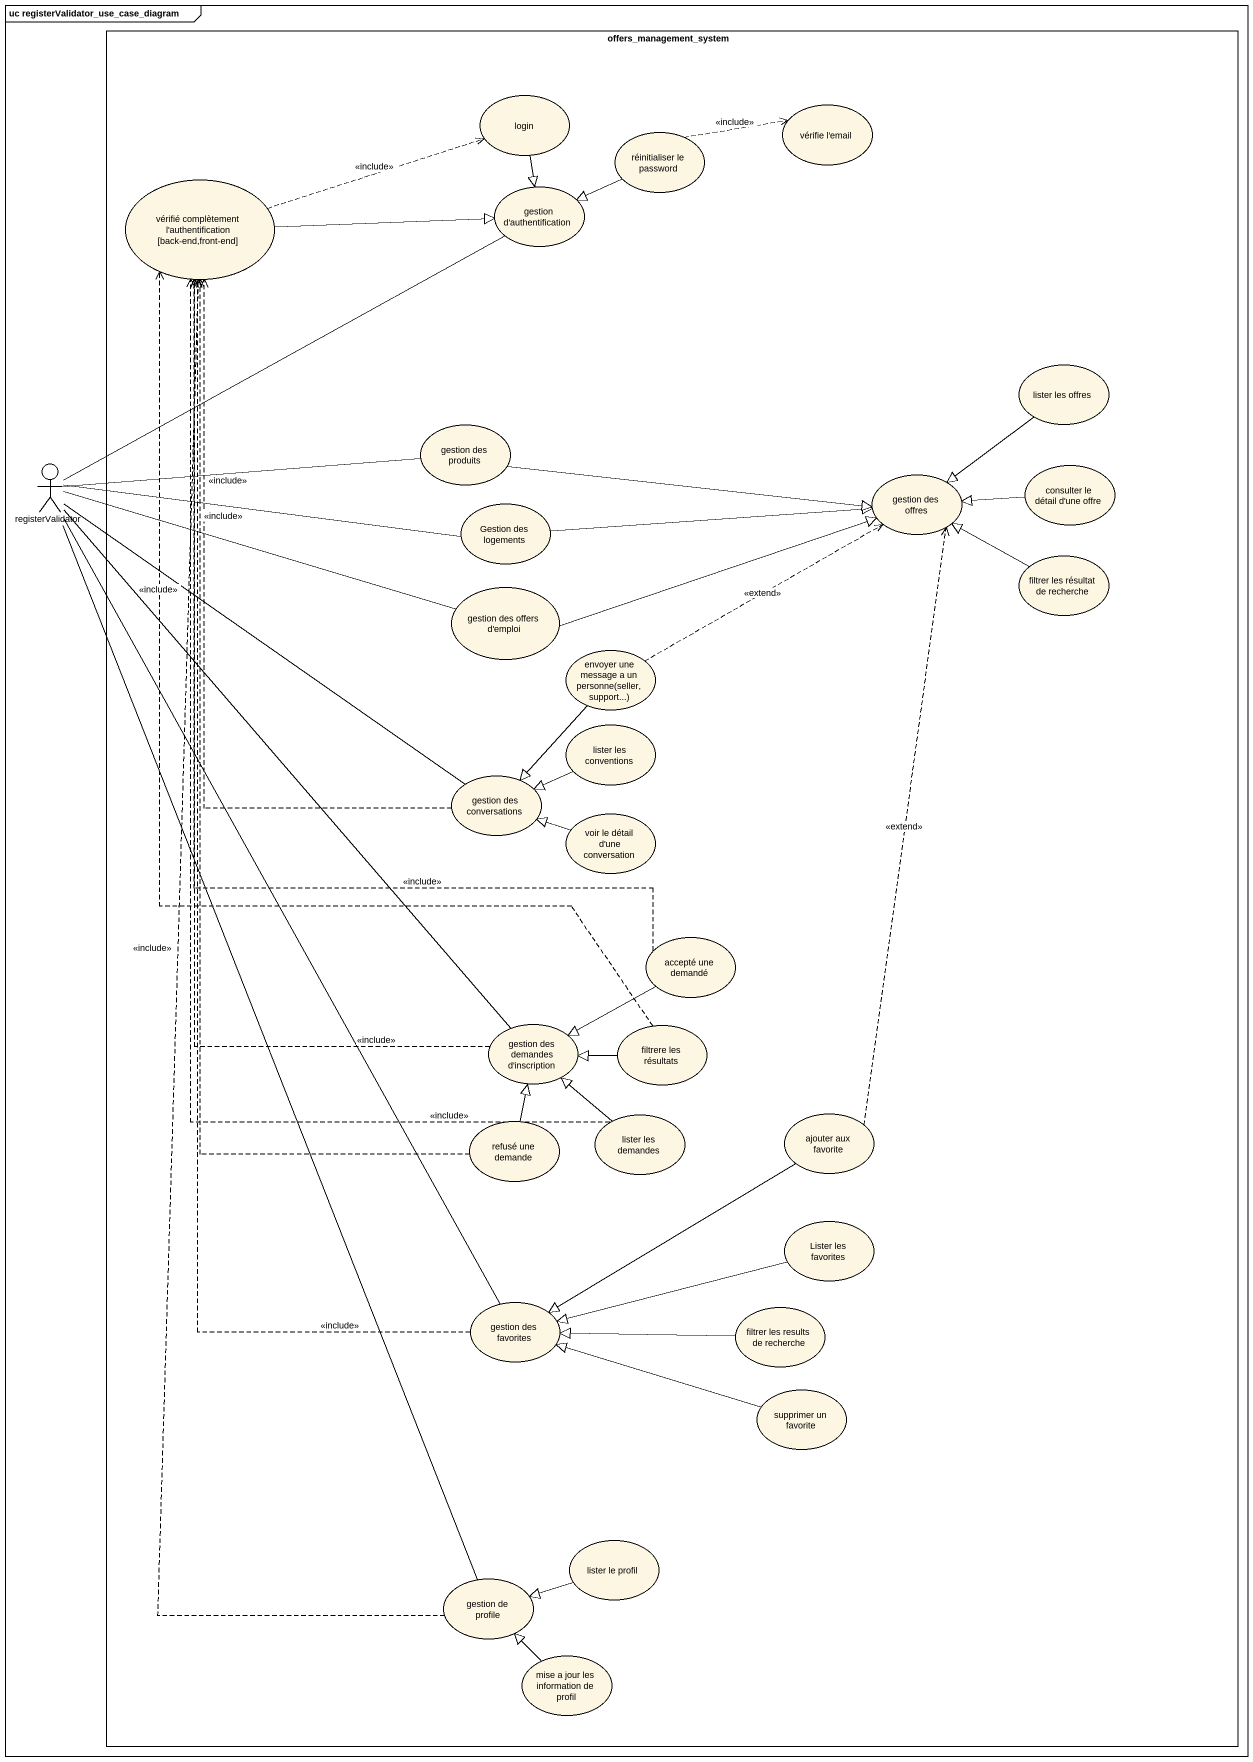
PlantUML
@startuml
mainframe uc registerValidator_use_case_diagram
rectangle offers_management_system {
  usecase login
  usecase "vérifie l'email" as vérifie_l_email
  usecase "réinitialiser le password" as réinitialiser_le_password
  usecase "vérifié complètement l'authentification [back-end,front-end]" as vérifié_complètement_l
  usecase "gestion d'authentification" as gestion_d_authentification
  usecase "lister les offres" as lister_les_offres
  usecase "gestion des produits" as gestion_des_produits
  usecase "gestion des offres" as gestion_des_offres
  usecase "consulter le détail d'une offre" as consulter_le_détail_d_une
  usecase "Gestion des logements" as Gestion_des_logements
  usecase "filtrer les résultat de recherche" as filtrer_les_résultat_de
  usecase "gestion des offers d'emploi" as gestion_des_offers_d_emploi
  usecase "envoyer une message a un personne(seller,support...)" as envoyer_une_message_a_un
  usecase "lister les conventions" as lister_les_conventions
  usecase "gestion des conversations" as gestion_des_conversations
  usecase "voir le détail d'une conversation" as voir_le_détail_d_une
  usecase "accepté une demandé" as accepté_une_demandé
  usecase "gestion des demandes d'inscription" as gestion_des_demandes_d
  usecase "filtrere les résultats" as filtrere_les_résultats
  usecase "refusé une demande" as refusé_une_demande
  usecase "lister les demandes" as lister_les_demandes
  usecase "ajouter aux favorite" as ajouter_aux_favorite
  usecase "Lister les favorites" as Lister_les_favorites
  usecase "gestion des favorites" as gestion_des_favorites
  usecase "filtrer les results de recherche" as filtrer_les_results_de
  usecase "supprimer un favorite" as supprimer_un_favorite
  usecase "lister le profil" as lister_le_profil
  usecase "gestion de profile" as gestion_de_profile
  usecase "mise a jour les information de profil" as mise_a_jour_les_information
}
actor registerValidator
login --|> gestion_d_authentification
réinitialiser_le_password .right.> vérifie_l_email : <<include>>
réinitialiser_le_password -left-|> gestion_d_authentification
vérifié_complètement_l .right.> login : <<include>>
vérifié_complètement_l -right-|> gestion_d_authentification
lister_les_offres --|> gestion_des_offres
gestion_des_produits -right-|> gestion_des_offres
registerValidator -right- gestion_d_authentification
registerValidator -right- gestion_des_produits
registerValidator -right- Gestion_des_logements
registerValidator -right- gestion_des_offers_d_emploi
registerValidator -- gestion_des_conversations
registerValidator -- gestion_des_demandes_d
registerValidator -- gestion_des_favorites
registerValidator -- gestion_de_profile
consulter_le_détail_d_une -left-|> gestion_des_offres
Gestion_des_logements -right-|> gestion_des_offres
filtrer_les_résultat_de -left-|> gestion_des_offres
gestion_des_offers_d_emploi -right-|> gestion_des_offres
envoyer_une_message_a_un .right.> gestion_des_offres : <<extend>>
envoyer_une_message_a_un --|> gestion_des_conversations
lister_les_conventions -left-|> gestion_des_conversations
gestion_des_conversations .up.> vérifié_complètement_l : <<include>>
voir_le_détail_d_une -left-|> gestion_des_conversations
accepté_une_demandé .up.> vérifié_complètement_l : <<include>>
accepté_une_demandé -left-|> gestion_des_demandes_d
gestion_des_demandes_d .up.> vérifié_complètement_l : <<include>>
filtrere_les_résultats .up.> vérifié_complètement_l : <<include>>
filtrere_les_résultats -left-|> gestion_des_demandes_d
refusé_une_demande .up.> vérifié_complètement_l : <<include>>
refusé_une_demande -up-|> gestion_des_demandes_d
lister_les_demandes .up.> vérifié_complètement_l : <<include>>
lister_les_demandes -up-|> gestion_des_demandes_d
ajouter_aux_favorite .up.> gestion_des_offres : <<extend>>
ajouter_aux_favorite --|> gestion_des_favorites
Lister_les_favorites -left-|> gestion_des_favorites
gestion_des_favorites .up.> vérifié_complètement_l : <<include>>
filtrer_les_results_de -left-|> gestion_des_favorites
supprimer_un_favorite -left-|> gestion_des_favorites
lister_le_profil -left-|> gestion_de_profile
gestion_de_profile .up.> vérifié_complètement_l : <<include>>
mise_a_jour_les_information -up-|> gestion_de_profile
@enduml
